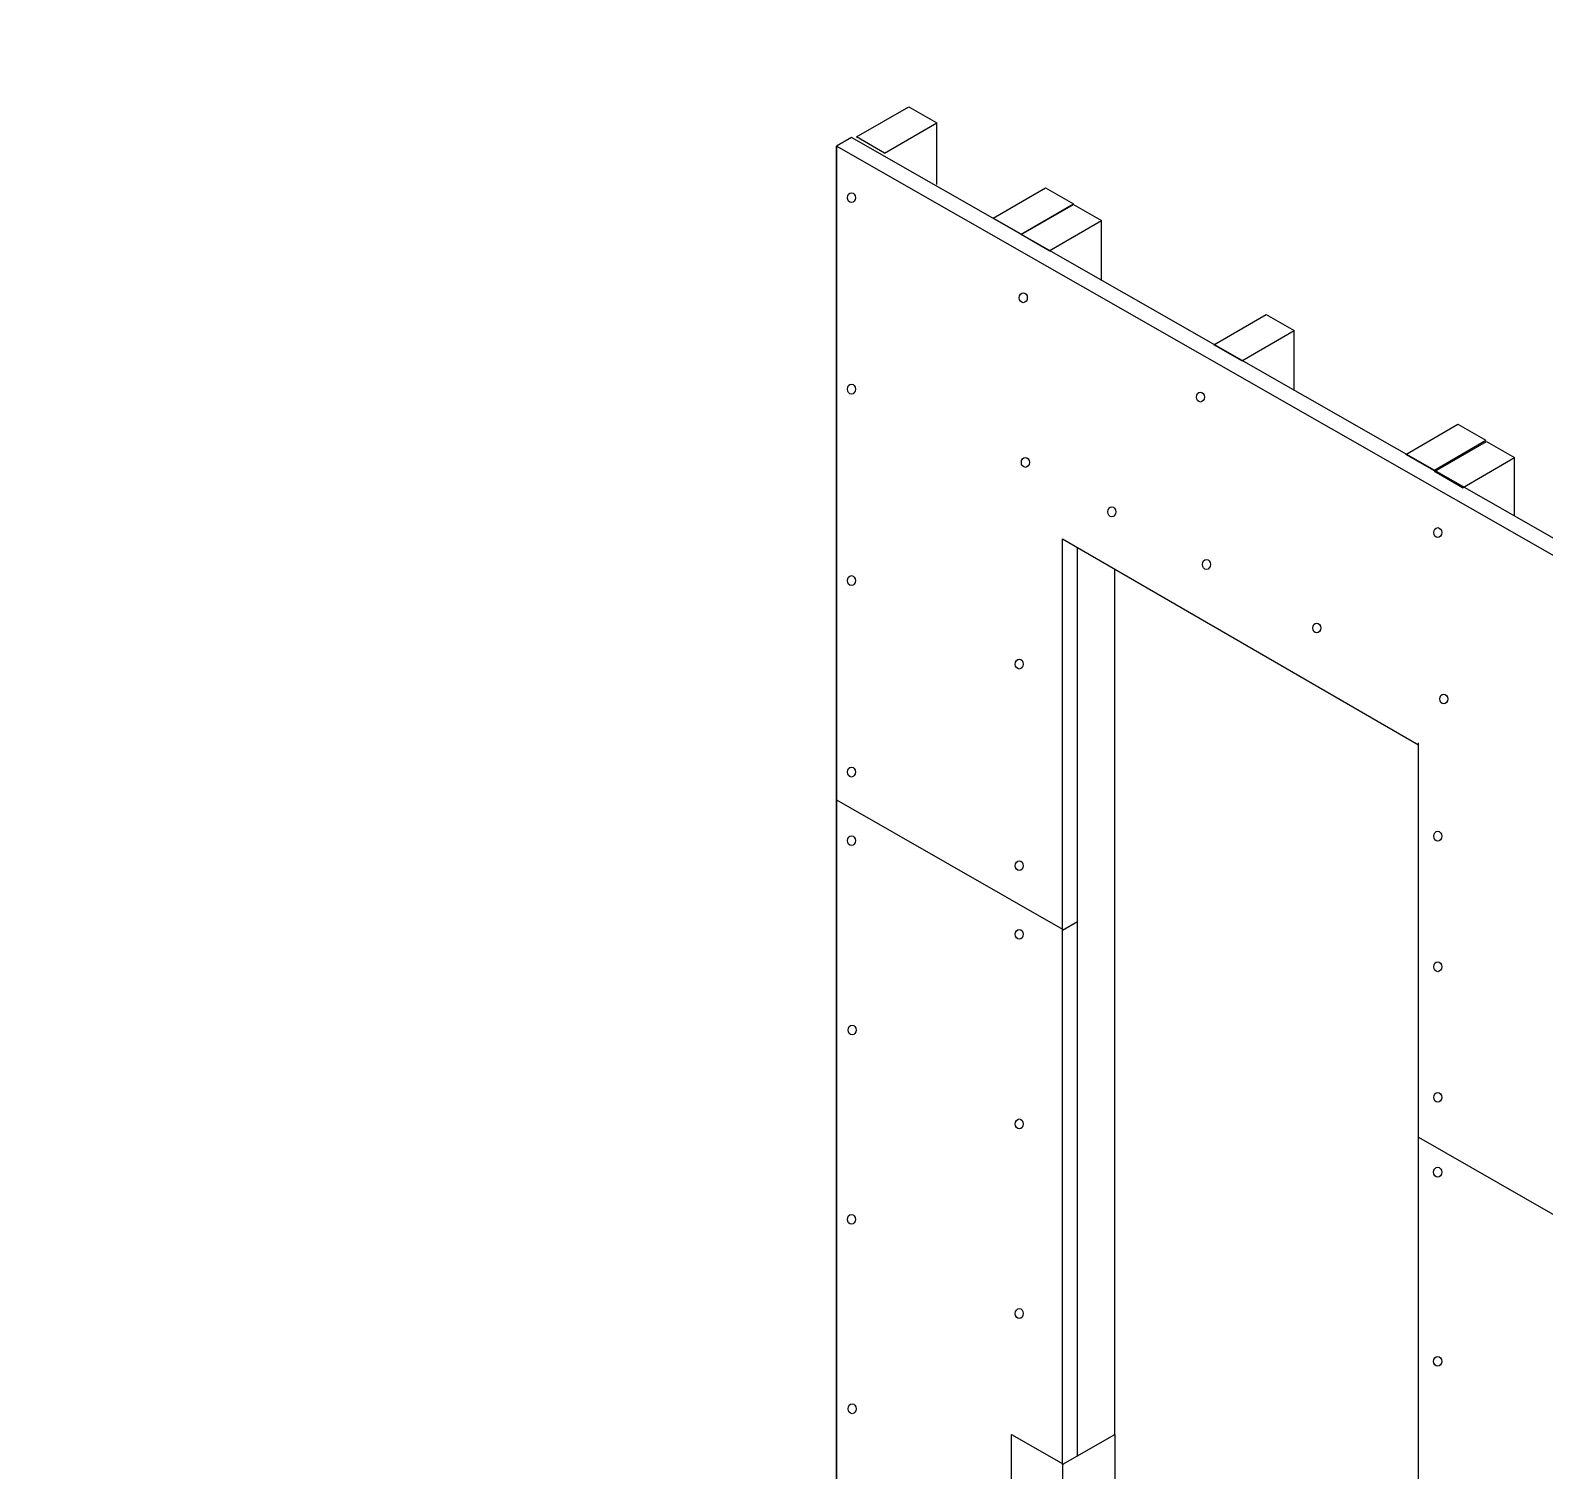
# Model space of a CAD drawing. Extents: x -1140 to 5605, y -816 to 1734.
# Drawn here: x 4044.5 to 4531.3, y 55 to 517.9 of the extents above; entities that cross this region are included whole.
import ezdxf

# ---------------------------------------------------------------- set-up
doc = ezdxf.new("R2010")
doc.units = 0
doc.header["$MEASUREMENT"] = 0
doc.layers.add('G-ANNO-TTLB', color=7, linetype='Continuous', lineweight=0)
doc.layers.add('TYVEK', color=7, linetype='Continuous', lineweight=0)

# ---------------------------------------------------------------- blocks, each defined once
blk = doc.blocks.new('Block_128')
at = {"layer": 'TYVEK', "color": 4, "lineweight": 25, "true_color": 0x00ffff}
for points in [[(4353.79, 69.86)], [(4376.23, 56.99)]]:
    blk.add_lwpolyline(points, dxfattribs=at)
blk = doc.blocks.new('Block_283')
at = {"layer": 'TYVEK', "color": 4, "lineweight": 25, "true_color": 0x00ffff}
blk.add_line((4490.7, -61.73), (4490.7, -61.73), dxfattribs=at)
blk.add_open_spline([(4490.7, -36.2), (4490.7, -36.2), (4490.7, -7.41), (4490.7, -7.41), (4490.7, -7.41), (4507.42, -16.91), (4507.42, -16.91), (4507.42, -16.91), (4507.42, -51.99), (4507.42, -51.99), (4507.42, -60.58), (4498.16, -65.97), (4490.7, -61.73), (4490.7, -61.73), (4376.57, 2.77), (4376.57, 2.77), (4376.57, 2.77), (4374.34, 4.04), (4374.34, 4.04), (4365.38, 9.13), (4359.85, 18.63), (4359.85, 28.94), (4359.85, 28.94), (4359.85, 66.59), (4359.85, 66.59), (4359.85, 66.59), (4376.57, 57.09), (4376.57, 57.09)], degree=3, knots=[0, 0, 0, 0, 1, 1, 1, 2, 2, 2, 3, 3, 3, 4, 4, 4, 5, 5, 5, 6, 6, 6, 7, 7, 7, 8, 8, 8, 9, 9, 9, 9], dxfattribs=at)

msp = doc.modelspace()

# ---------------------------------------------------------------- hatches: boundary and pattern name
at = {"layer": 'G-ANNO-TTLB', "true_color": 0xff00ff, "transparency": 33554687}
h = msp.add_hatch(color=6, dxfattribs=at)
edge = h.paths.add_edge_path()
edge.add_spline(control_points=[(5285.56, -733.23), (5285.56, -733.23), (2356.04, -733.23), (2356.04, -733.23), (2356.04, -733.23), (2356.04, 1723.77), (2356.04, 1723.77), (2356.04, 1723.77), (5285.56, 1723.77), (5285.56, 1723.77), (5285.56, 1723.77), (5285.56, -733.23), (5285.56, -733.23)], knot_values=[0, 0, 0, 0, 1, 1, 1, 2, 2, 2, 3, 3, 3, 4, 4, 4, 4], degree=3, periodic=0)
edge = h.paths.add_edge_path()
edge.add_spline(control_points=[(2365.04, 1714.77), (2365.04, 1714.77), (2365.04, -724.23), (2365.04, -724.23), (2365.04, -724.23), (5276.56, -724.23), (5276.56, -724.23), (5276.56, -724.23), (5276.56, 1714.77), (5276.56, 1714.77), (5276.56, 1714.77), (2365.04, 1714.77), (2365.04, 1714.77)], knot_values=[0, 0, 0, 0, 1, 1, 1, 2, 2, 2, 3, 3, 3, 4, 4, 4, 4], degree=3, periodic=0)
edge.add_line((2365.04, 1714.77), (2365.04, 1714.77))

# ---------------------------------------------------------------- linework, layer by layer
at = {"layer": 'G-ANNO-TTLB'}
for points in [[(5285.56, -733.23), (5285.56, -733.23), (2356.04, -733.23), (2356.04, -733.23), (2356.04, -733.23), (2356.04, 1723.77), (2356.04, 1723.77), (2356.04, 1723.77), (5285.56, 1723.77), (5285.56, 1723.77), (5285.56, 1723.77), (5285.56, -733.23), (5285.56, -733.23)], [(2365.04, 1714.77), (2365.04, 1714.77), (2365.04, -724.23), (2365.04, -724.23), (2365.04, -724.23), (5276.56, -724.23), (5276.56, -724.23), (5276.56, -724.23), (5276.56, 1714.77), (5276.56, 1714.77), (5276.56, 1714.77), (2365.04, 1714.77), (2365.04, 1714.77)]]:
    msp.add_open_spline(points, degree=3, knots=[0, 0, 0, 0, 1, 1, 1, 2, 2, 2, 3, 3, 3, 4, 4, 4, 4], dxfattribs=at)
at = {"layer": 'TYVEK', "color": 33, "lineweight": 25, "true_color": 0xcc9966}
for p, q in [((4319.07, 478.5), (4335.87, 488.22)), ((4335.87, 468.41), (4335.87, 488.22)), ((4363.03, 452.42), (4379.83, 462.14)), ((4372.03, 447.1), (4388.83, 456.82)), ((4388.83, 437.57), (4388.83, 456.82)), ((4433.95, 411.71), (4450.75, 421.43)), ((4450.75, 402.21), (4450.75, 421.43)), ((4495.62, 376.48), (4512.42, 386.2)), ((4504.83, 370.93), (4521.63, 380.65)), ((4521.63, 361.74), (4521.63, 380.65)), ((4393.07, 66.52), (4393.07, 344.8))]:
    msp.add_line(p, q, dxfattribs=at)
at = {"layer": 'TYVEK', "color": 2, "lineweight": 25, "true_color": 0xffff00}
for p, q in [((4308.48, 483.45), (4303.67, 480.67)), ((4577.27, 329.96), (4308.48, 483.45)), ((4572.46, 327.18), (4303.67, 480.67)), ((4376.27, 354.52), (4490.7, 288.32)), ((4376.27, 56.92), (4376.27, 354.52)), ((4381.15, 59.49), (4381.15, 351.7)), ((4376.27, 56.92), (4376.27, 330.04)), ((4490.7, -35.86), (4490.7, 288.89)), ((4303.67, 270.61), (4376.27, 228.98)), ((4381.08, 231.36), (4376.27, 228.58)), ((4490.7, 162.13), (4572.65, 115.23))]:
    msp.add_line(p, q, dxfattribs=at)
at = {"layer": 'TYVEK', "color": 2, "lineweight": 30, "true_color": 0xffff00}
msp.add_line((4303.67, 480.67), (4303.67, 7.39), dxfattribs=at)
at = {"layer": 'TYVEK', "color": 33, "lineweight": 25, "true_color": 0xcc9966}
for points in [[(4319.07, 478.5), (4310.07, 483.66), (4326.87, 493.38), (4335.87, 488.22)], [(4363.03, 452.42), (4354.03, 457.58), (4370.83, 467.3), (4379.83, 462.14)], [(4372.03, 447.1), (4363.03, 452.26), (4379.83, 461.98), (4388.83, 456.82)], [(4433.95, 411.71), (4424.95, 416.88), (4441.75, 426.6), (4450.75, 421.43)], [(4495.62, 376.48), (4486.63, 381.64), (4503.42, 391.36), (4512.42, 386.2)], [(4504.83, 370.93), (4495.83, 376.09), (4512.63, 385.82), (4521.63, 380.65)]]:
    msp.add_lwpolyline(points, dxfattribs=at)
at = {"layer": 'TYVEK', "color": 4, "lineweight": 25, "true_color": 0x00ffff}
for points in [[(4353.79, 69.86)], [(4376.23, 56.99)]]:
    msp.add_lwpolyline(points, dxfattribs=at)
msp.add_lwpolyline([(4376.34, 57.09), (4393.07, 66.59), (4393.07, 38.26), (4376.34, 28.77)], close=True, dxfattribs=at)
at = {"layer": 'TYVEK', "color": 252, "lineweight": 25, "true_color": 0x848484}
for centre in [(4308.44, 464.14), (4363.68, 431.98), (4308.44, 402.61), (4420.6, 400.05), (4364.34, 379.05), (4392.13, 363.19), (4496.91, 356.5), (4422.56, 346.26), (4308.44, 341.07), (4458, 325.85), (4362.38, 314.23), (4498.84, 303.02), (4308.44, 279.53), (4308.44, 257.48), (4496.91, 258.91), (4362.38, 249.44), (4362.38, 227.38), (4496.91, 216.95), (4308.65, 196.61), (4496.91, 174.98), (4362.39, 166.43), (4496.88, 150.92), (4308.44, 135.75), (4362.39, 105.49), (4496.88, 90.12), (4308.65, 74.88)]:
    msp.add_ellipse(centre, major_axis=(0, 1.59), ratio=0.812499, dxfattribs=at)

# ---------------------------------------------------------------- block references
at = {"layer": 'TYVEK'}
for name in ['Block_128', 'Block_283']:
    msp.add_blockref(name, (0, 0), dxfattribs=at)

doc.saveas('drawing.dxf')
